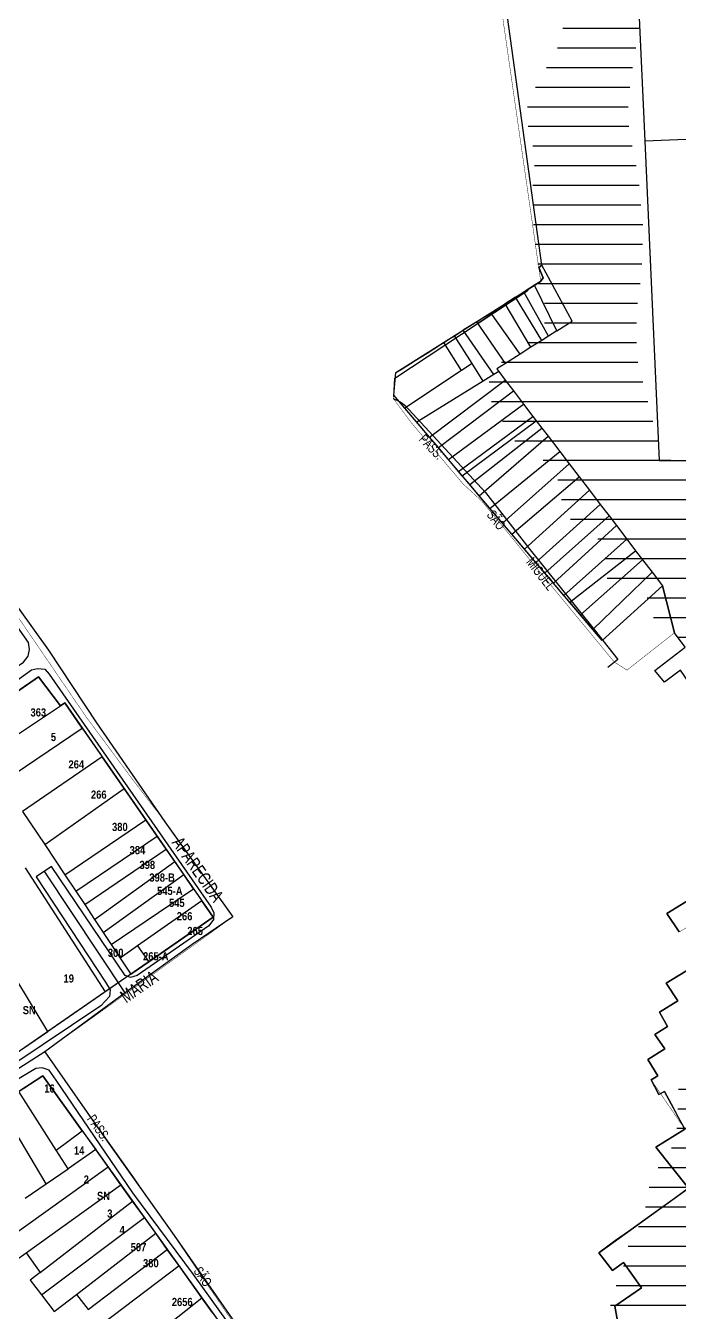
# Model space of a CAD drawing. Extents: x 206099 to 208675, y 4843659 to 4845705.
# Drawn here: x 207635.6 to 207835.4, y 4844045.7 to 4844438.6 of the extents above; entities that cross this region are included whole.
import ezdxf
from ezdxf.enums import TextEntityAlignment as Align

# ---------------------------------------------------------------- set-up
doc = ezdxf.new("R2010")
doc.units = 0
doc.header["$LTSCALE"] = 1.5
doc.header["$MEASUREMENT"] = 0
for name, color, linetype in [('CD-MALHA-LOTES', 40, 'CONTINUOUS'), ('HD-ALAGADO-BREJO', 170, 'CONTINUOUS'), ('LM-LIM-SETOR-FISCAL', 7, 'CONTINUOUS'), ('RU-QUADRAS', 6, 'CONTINUOUS'), ('SV-CAMINHO-TRILHA', 20, 'CONTINUOUS'), ('SV-EIXO-RUA-N-PAV', 6, 'CONTINUOUS'), ('SV-RUA-NAO-PAV-S-GUIA-C-GUIA', 7, 'CONTINUOUS'), ('SV-TXT-RUA-N-PAV-S-GUIA-C-GUIA', 7, 'CONTINUOUS'), ('Th_NmrPort', 7, 'CONTINUOUS')]:
    doc.layers.add(name, color=color, linetype=linetype)
doc.styles.add('ARIAL', font='ARIAL.TTF')
doc.styles.get("Standard").update_dxf_attribs({"font": 'swisscbo.ttf'})
doc.linetypes.add('Limite', pattern='A,20,-3,[130,ltypeshp.shx,S=6.35,R=0,X=0,Y=0],-3,20', length=46)

# ---------------------------------------------------------------- blocks, each defined once
blk = doc.blocks.new('*X5')
at = {"layer": 'HD-ALAGADO-BREJO', "color": 0}
for p, q in [((207799.784972, 4844437.892454), (207823.002967, 4844437.892686)), ((207798.170735, 4844431.892405), (207822.055244, 4844431.892644)), ((207794.727734, 4844425.892338), (207821.10752, 4844425.892601)), ((207791.39063, 4844419.892271), (207820.298078, 4844419.89256)), ((207788.99836, 4844413.892214), (207819.766112, 4844413.892522)), ((207789.165763, 4844407.892183), (207819.978856, 4844407.892491)), ((207790.597303, 4844401.892164), (207820.921432, 4844401.892468)), ((207791.105561, 4844395.892136), (207822.180367, 4844395.892447)), ((207790.591581, 4844389.892098), (207823.052758, 4844389.892423)), ((207790.624199, 4844383.892066), (207823.567413, 4844383.892395)), ((207790.812854, 4844377.892035), (207824.273489, 4844377.892369)), ((207791.350355, 4844371.892007), (207824.111063, 4844371.892335)), ((207792.113749, 4844365.891982), (207823.948636, 4844365.8923)), ((207792.363181, 4844359.891951), (207823.45249, 4844359.892262)), ((207794.1923, 4844353.891936), (207822.609315, 4844353.892221)), ((207794.164311, 4844347.891903), (207822.312629, 4844347.892185)), ((207789.103192, 4844341.891819), (207822.260573, 4844341.892151)), ((207780.974045, 4844335.891705), (207822.72247, 4844335.892123)), ((207777.269977, 4844329.891635), (207824.213868, 4844329.892105)), ((207777.924523, 4844323.891609), (207825.78961, 4844323.892087)), ((207781.303788, 4844317.891609), (207827.311624, 4844317.89207)), ((207785.119883, 4844311.891615), (207828.920731, 4844311.892053)), ((207793.710604, 4844305.891668), (207832.781622, 4844305.892058)), ((207798.250215, 4844299.89168), (207905.524736, 4844299.892753)), ((207799.403432, 4844293.891658), (207905.707031, 4844293.892721)), ((207802.131386, 4844287.891653), (207908.842801, 4844287.89272)), ((207810.468715, 4844281.891703), (207917.408875, 4844281.892773)), ((207812.63408, 4844275.891692), (207922.444381, 4844275.89279)), ((207813.363658, 4844269.891666), (207925.986824, 4844269.892792)), ((207825.580983, 4844263.891755), (207926.724146, 4844263.892767)), ((207827.469613, 4844257.891741), (207926.210393, 4844257.892729)), ((207835.166879, 4844251.891785), (207924.307941, 4844251.892676)), ((207835.126361, 4844113.891026), (207875.956477, 4844113.891434)), ((207834.920125, 4844107.890991), (207875.335504, 4844107.891395)), ((207834.653275, 4844101.890955), (207874.887357, 4844101.891357)), ((207832.96839, 4844095.890905), (207874.568183, 4844095.891321)), ((207828.928135, 4844089.890832), (207874.436819, 4844089.891287)), ((207826.169204, 4844083.890771), (207874.524358, 4844083.891255)), ((207825.074135, 4844077.890727), (207875.296174, 4844077.891229)), ((207822.938291, 4844071.890673), (207876.427849, 4844071.891208)), ((207819.765805, 4844065.890608), (207877.750984, 4844065.891188)), ((207818.297974, 4844059.89056), (207879.376118, 4844059.891171)), ((207816.089236, 4844053.890505), (207881.579319, 4844053.89116)), ((207814.358217, 4844047.890455), (207884.323065, 4844047.891155))]:
    blk.add_line(p, q, dxfattribs=at)

msp = doc.modelspace()

# ---------------------------------------------------------------- linework, layer by layer
at = {"layer": 'CD-MALHA-LOTES', "linetype": 'Continuous'}
for p, q in [((207639.49, 4844239.81), (207617.45, 4844224.49)), ((207646.24, 4844230.96), (207639.49, 4844239.81)), ((207623.31, 4844215.69), (207646.24, 4844230.96)), ((207647.51, 4844231.8), (207646.24, 4844230.96)), ((207652.83, 4844224.13), (207647.51, 4844231.8)), ((207628.63, 4844207.71), (207652.83, 4844224.13)), ((207652.83, 4844224.13), (207658.94, 4844215.33)), ((207658.94, 4844215.33), (207634.64, 4844198.69)), ((207665.67, 4844205.63), (207658.94, 4844215.33)), ((207641.39, 4844188.56), (207665.67, 4844205.63)), ((207672.28, 4844196.1), (207665.67, 4844205.63)), ((207634.64, 4844198.69), (207641.39, 4844188.56)), ((207647.59, 4844179.27), (207672.28, 4844196.1)), ((207675.74, 4844191.12), (207672.28, 4844196.1)), ((207650.88, 4844174.33), (207675.74, 4844191.12)), ((207678.51, 4844187.13), (207675.74, 4844191.12)), ((207641.39, 4844188.56), (207647.59, 4844179.27)), ((207653.62, 4844170.21), (207678.51, 4844187.13)), ((207681.13, 4844183.35), (207678.51, 4844187.13)), ((207656.62, 4844165.71), (207681.13, 4844183.35)), ((207683.88, 4844179.39), (207681.13, 4844183.35)), ((207635.41, 4844181.42), (207659.86, 4844143.54)), ((207647.59, 4844179.27), (207650.88, 4844174.33)), ((207659.29, 4844161.71), (207683.88, 4844179.39)), ((207686.92, 4844175.01), (207683.88, 4844179.39)), ((207650.88, 4844174.33), (207653.62, 4844170.21)), ((207661.75, 4844158.02), (207686.92, 4844175.01)), ((207686.92, 4844175.01), (207689.46, 4844171.34)), ((207689.46, 4844171.34), (207669.76, 4844157.58)), ((207692.91, 4844166.38), (207689.46, 4844171.34)), ((207642.4, 4844131.5), (207619.03, 4844169.87)), ((207653.62, 4844170.21), (207656.62, 4844165.71)), ((207656.62, 4844165.71), (207659.29, 4844161.71)), ((207673.22, 4844152.78), (207692.91, 4844166.38)), ((207659.29, 4844161.71), (207661.75, 4844158.02)), ((207661.75, 4844158.02), (207664.49, 4844153.9)), ((207669.76, 4844157.58), (207664.49, 4844153.9)), ((207669.76, 4844157.58), (207673.22, 4844152.78)), ((207664.49, 4844153.9), (207667.75, 4844149.01)), ((207667.75, 4844149.01), (207673.22, 4844152.78)), ((207667.75, 4844149.01), (207659.86, 4844143.54)), ((207659.86, 4844143.54), (207642.4, 4844131.5)), ((207634.64, 4844126.14), (207642.4, 4844131.5)), ((207640.85, 4844117.96), (207633.47, 4844113.18)), ((207652.89, 4844101.17), (207640.85, 4844117.96)), ((207644.95, 4844095.17), (207633.47, 4844113.18)), ((207641.81, 4844084.95), (207627.35, 4844109.21)), ((207644.95, 4844095.17), (207652.89, 4844101.17)), ((207652.89, 4844101.17), (207657.01, 4844095.41)), ((207648.52, 4844089.57), (207644.95, 4844095.17)), ((207657.01, 4844095.41), (207648.52, 4844089.57)), ((207660.8, 4844090.13), (207657.01, 4844095.41)), ((207628.83, 4844067.22), (207660.8, 4844090.13)), ((207641.81, 4844084.95), (207648.52, 4844089.57)), ((207664.71, 4844084.67), (207660.8, 4844090.13)), ((207635.43, 4844080.56), (207641.81, 4844084.95)), ((207635.75, 4844063.86), (207664.71, 4844084.67)), ((207668.27, 4844079.69), (207664.71, 4844084.67)), ((207639.98, 4844057.87), (207668.27, 4844079.69)), ((207671.89, 4844074.65), (207668.27, 4844079.69)), ((207640.44, 4844051), (207671.89, 4844074.65)), ((207675.34, 4844069.84), (207671.89, 4844074.65)), ((207651.1, 4844051.19), (207675.34, 4844069.84)), ((207678.87, 4844064.91), (207675.34, 4844069.84)), ((207654.69, 4844046.51), (207678.87, 4844064.91)), ((207682.46, 4844059.9), (207678.87, 4844064.91)), ((207632.59, 4844061.59), (207635.75, 4844063.86)), ((207635.75, 4844063.86), (207639.98, 4844057.87)), ((207639.98, 4844057.87), (207636.94, 4844055.52)), ((207682.46, 4844059.9), (207650.83, 4844036.01)), ((207689.45, 4844050.11), (207682.46, 4844059.9)), ((207636.94, 4844055.52), (207640.44, 4844051)), ((207640.44, 4844051), (207644.32, 4844045.98)), ((207644.32, 4844045.98), (207651.1, 4844051.19)), ((207651.1, 4844051.19), (207654.69, 4844046.51)), ((207668.02, 4844033.26), (207689.45, 4844050.11)), ((207692.82, 4844045.45), (207689.45, 4844050.11))]:
    msp.add_line(p, q, dxfattribs=at)
at = {"layer": 'CD-MALHA-LOTES'}
for points in [[(207793.37, 4844365.51), (207774.12, 4844504.74), (207769.33, 4844533.36)], [(207820.5, 4844498.64), (207824.83, 4844403.43)], [(207824.83, 4844403.43), (207885.26, 4844405.88)], [(207824.83, 4844403.43), (207829.26, 4844305.89), (207848.76, 4844305.89), (207882.68, 4844356.89), (207887.16, 4844359.89), (207888.16, 4844362.14)], [(207793.37, 4844365.51), (207792.41, 4844364.73), (207793.71, 4844361.62), (207792.93, 4844360.52), (207791.1, 4844359.37)], [(207797.97, 4844345.46), (207802.66, 4844348.43), (207793.37, 4844365.51)], [(207791.1, 4844359.37), (207788.54, 4844357.75), (207787.87, 4844357.33)], [(207797.97, 4844345.46), (207791.1, 4844359.37)], [(207785.34, 4844355.73), (207782.15, 4844353.71)], [(207785.34, 4844355.73), (207787.87, 4844357.33)], [(207793.34, 4844342.53), (207785.34, 4844355.73)], [(207795.34, 4844343.8), (207787.87, 4844357.33)], [(207777.72, 4844350.91), (207780.16, 4844352.45), (207782.15, 4844353.71)], [(207790.02, 4844340.43), (207782.15, 4844353.71)], [(207773.44, 4844348.21), (207770.17, 4844346.12), (207769.35, 4844345.61)], [(207773.44, 4844348.21), (207774.47, 4844348.86), (207777.72, 4844350.91)], [(207782.24, 4844335.51), (207773.44, 4844348.21)], [(207786.7, 4844338.33), (207777.72, 4844350.91)], [(207763.41, 4844341.9), (207765.45, 4844343.18), (207766.65, 4844343.93)], [(207766.65, 4844343.93), (207769.35, 4844345.61)], [(207772.01, 4844335.42), (207766.65, 4844343.93)], [(207778.68, 4844332.11), (207769.35, 4844345.61)], [(207795.34, 4844343.8), (207793.34, 4844342.53)], [(207797.97, 4844345.46), (207795.34, 4844343.8)], [(207751.47, 4844321.86), (207748.15, 4844325.76), (207748.75, 4844332.69), (207750.64, 4844333.87), (207754.6, 4844336.36), (207758.26, 4844338.66), (207762.38, 4844341.25), (207763.41, 4844341.9)], [(207768.82, 4844333.31), (207763.41, 4844341.9)], [(207790.02, 4844340.43), (207786.7, 4844338.33)], [(207793.34, 4844342.53), (207790.02, 4844340.43)], [(207772.01, 4844335.42), (207768.82, 4844333.31)], [(207775.39, 4844330.07), (207772.01, 4844335.42)], [(207782.24, 4844335.51), (207779.55, 4844333.81), (207780.16, 4844333.01)], [(207786.7, 4844338.33), (207782.24, 4844335.51)], [(207768.82, 4844333.31), (207751.47, 4844321.86)], [(207778.68, 4844332.11), (207775.39, 4844330.07)], [(207780.16, 4844333.01), (207778.68, 4844332.11)], [(207780.16, 4844333.01), (207782.14, 4844330.42)], [(207775.39, 4844330.07), (207755.1, 4844317.59)], [(207759.02, 4844312.97), (207782.14, 4844330.42)], [(207782.14, 4844330.42), (207784.65, 4844327.14)], [(207761.74, 4844309.76), (207784.65, 4844327.14)], [(207784.65, 4844327.14), (207787.79, 4844323.03)], [(207755.1, 4844317.59), (207751.47, 4844321.86)], [(207764.79, 4844306.18), (207787.79, 4844323.03)], [(207787.79, 4844323.03), (207790.63, 4844319.32)], [(207759.02, 4844312.97), (207755.1, 4844317.59)], [(207767.89, 4844302.52), (207790.63, 4844319.32)], [(207769.03, 4844301.19), (207791.67, 4844317.97)], [(207771.34, 4844298.47), (207793.36, 4844315.76)], [(207790.63, 4844319.32), (207791.67, 4844317.97)], [(207791.67, 4844317.97), (207793.36, 4844315.76)], [(207793.36, 4844315.76), (207795.3, 4844313.22)], [(207761.74, 4844309.76), (207759.02, 4844312.97)], [(207774.21, 4844295.09), (207795.3, 4844313.22)], [(207795.3, 4844313.22), (207798.85, 4844308.58)], [(207764.79, 4844306.18), (207761.74, 4844309.76)], [(207777.49, 4844291.22), (207798.85, 4844308.58)], [(207798.85, 4844308.58), (207801.72, 4844304.83)], [(207767.89, 4844302.52), (207764.79, 4844306.18)], [(207781.3, 4844286.74), (207801.72, 4844304.83)], [(207801.72, 4844304.83), (207804.72, 4844300.9)], [(207769.03, 4844301.19), (207767.89, 4844302.52)], [(207771.34, 4844298.47), (207769.03, 4844301.19)], [(207784.17, 4844283.37), (207804.72, 4844300.9)], [(207804.72, 4844300.9), (207807.9, 4844296.74)], [(207774.21, 4844295.09), (207771.34, 4844298.47)], [(207788.06, 4844278.79), (207807.9, 4844296.74)], [(207807.9, 4844296.74), (207811.22, 4844292.4)], [(207777.49, 4844291.22), (207774.21, 4844295.09)], [(207791.56, 4844274.67), (207811.22, 4844292.4)], [(207811.22, 4844292.4), (207813.9, 4844288.9)], [(207781.3, 4844286.74), (207777.49, 4844291.22)], [(207794.28, 4844271.46), (207813.9, 4844288.9)], [(207813.9, 4844288.9), (207816.16, 4844285.95)], [(207784.17, 4844283.37), (207781.3, 4844286.74)], [(207796.9, 4844268.38), (207816.16, 4844285.95)], [(207816.16, 4844285.95), (207819.34, 4844281.8)], [(207788.06, 4844278.79), (207784.17, 4844283.37)], [(207800.12, 4844264.6), (207819.34, 4844281.8)], [(207819.34, 4844281.8), (207822.03, 4844278.28)], [(207791.56, 4844274.67), (207788.06, 4844278.79)], [(207801.86, 4844262.54), (207822.03, 4844278.28)], [(207822.03, 4844278.28), (207824.14, 4844275.51)], [(207794.28, 4844271.46), (207791.56, 4844274.67)], [(207805.16, 4844258.67), (207824.14, 4844275.51)], [(207824.14, 4844275.51), (207827.07, 4844271.69)], [(207796.9, 4844268.38), (207794.28, 4844271.46)], [(207808.9, 4844254.26), (207827.07, 4844271.69)], [(207827.07, 4844271.69), (207830.21, 4844267.58)], [(207800.12, 4844264.6), (207796.9, 4844268.38)], [(207830.21, 4844267.58), (207811.8, 4844250.85), (207808.9, 4844254.26)], [(207830.21, 4844267.58), (207833.89, 4844253.22)], [(207801.86, 4844262.54), (207800.12, 4844264.6)], [(207805.16, 4844258.67), (207801.86, 4844262.54)], [(207808.9, 4844254.26), (207805.16, 4844258.67)], [(207827.85, 4844241.71), (207837.15, 4844248.8), (207833.89, 4844253.22)], [(207830.8, 4844238.17), (207827.85, 4844241.71)], [(207840.12, 4844235.35), (207835.76, 4844241.82), (207830.8, 4844238.17)], [(207843.18, 4844174.64), (207831.58, 4844167.48), (207835.38, 4844161.88)], [(207847.07, 4844155.75), (207831.32, 4844146.19), (207834.89, 4844140.85), (207829.27, 4844137.4), (207831.74, 4844133), (207827.93, 4844130.58), (207830.96, 4844126.13), (207825.79, 4844122.95), (207828.8, 4844117.88), (207826.74, 4844116.71), (207829.14, 4844112.18), (207830.82, 4844113.15), (207832.89, 4844109.33), (207835.07, 4844105.32), (207837.07, 4844101.63), (207828.21, 4844096.11), (207838.21, 4844083.58), (207833.92, 4844080.5), (207828.24, 4844076.43), (207819.86, 4844070.42), (207815.91, 4844067.59), (207810.77, 4844063.9), (207814.94, 4844058.51), (207818.35, 4844060.87), (207823.85, 4844053.22), (207815.63, 4844047.62), (207818.11, 4844034.1)]]:
    msp.add_lwpolyline(points, dxfattribs=at)
at = {"layer": 'LM-LIM-SETOR-FISCAL', "linetype": 'Limite', "ltscale": 0.1, "const_width": 0.13, "flags": 128}
msp.add_lwpolyline([(206951.13, 4844515.15), (206103.85, 4844311.15), (206102.2, 4844310.76), (206463.03, 4843896.23), (206552, 4844015.88), (206955.36, 4843691.91), (206997.06, 4843661.13), (206998.31, 4843663.57), (207016.42, 4843698.58), (207012.73, 4843700.99), (207070.72, 4843830.73), (207120.99, 4843945.82), (207148.62, 4843951), (207201.26, 4843971.46), (207207.29, 4843958.02), (207217.12, 4843955.42), (207337.27, 4843938.21), (207437.15, 4843921.71), (207622.29, 4843892.61), (207679.53, 4843880.04), (207690.49, 4843889.02), (207671.55, 4843915.2), (207748.93, 4843970.7), (207711.26, 4844025.71), (207698.36, 4844043.55), (207668.91, 4844086.59), (207641.42, 4844125.22), (207698.91, 4844166.45), (207678.15, 4844195.51), (207667.43, 4844209.54), (207654.06, 4844227.54), (207631.24, 4844260.95), (207605.71, 4844299.54), (207598, 4844309.83), (207586.64, 4844326.37), (207553.25, 4844375.41), (207542.96, 4844389.81), (207530.49, 4844407.67), (207597.31, 4844451.76), (207621.23, 4844476.19), (207656.93, 4844513), (207690.53, 4844547.25), (207699.44, 4844555.93), (207701.4, 4844564.61), (207693.13, 4844573.37), (207679, 4844583.84), (207661.07, 4844596.77), (207637.45, 4844615.37), (207585.86, 4844655.97), (207575.48, 4844664.69), (207569.08, 4844671.5), (207569.45, 4844680.36), (207654.93, 4844703.13), (207663.89, 4844680.39), (207677.57, 4844669.34), (207702.32, 4844650.54), (207716.26, 4844640.68), (207753.78, 4844609.83), (207762.93, 4844554.62), (207770.13, 4844473.57), (207776.84, 4844472.68), (207793.01, 4844360.57), (207785.17, 4844355.62), (207770.44, 4844345.59), (207748.43, 4844330.95), (207747.91, 4844324.8), (207753.52, 4844317.31), (207769.28, 4844298.69), (207775.01, 4844293.43), (207782.88, 4844283.92), (207789.15, 4844276.2), (207815.46, 4844244.33), (207819.38, 4844241.82), (207833.89, 4844253.22), (207837.15, 4844248.8), (207827.85, 4844241.71), (207830.8, 4844238.17), (207835.76, 4844241.82), (207843.28, 4844230.65), (207850.47, 4844234.85), (207853.27, 4844229.99), (207850.22, 4844228.31), (207852.55, 4844223.47), (207862.28, 4844194.53), (207852.98, 4844190.72), (207855.45, 4844183.13), (207841.05, 4844179.2), (207842.75, 4844174.19), (207831.58, 4844167.48), (207835.38, 4844161.88), (207841.17, 4844165.37), (207847.07, 4844155.75), (207831.32, 4844146.19), (207834.89, 4844140.85), (207829.27, 4844137.4), (207831.74, 4844133), (207827.93, 4844130.58), (207830.96, 4844126.13), (207825.79, 4844122.95), (207828.8, 4844117.88), (207826.74, 4844116.71), (207837.07, 4844101.63), (207828.21, 4844096.11), (207838.21, 4844083.58), (207810.77, 4844063.9), (207814.94, 4844058.51), (207818.35, 4844060.87), (207823.85, 4844053.22), (207815.63, 4844047.62), (207818.11, 4844034.1), (207801.11, 4844022.39), (207805.92, 4844012.86), (207800.29, 4844003.99), (207792.72, 4843932.76), (207821.91, 4843926.4), (207859.75, 4843922.03), (207884.09, 4843912.26), (207889.39, 4843912.02), (207898.99, 4843924.88), (207898.88, 4843930.09), (207899.02, 4843938.96), (207962.06, 4843938.77), (207963.84, 4843901.85), (207941.02, 4843902.05), (207942.04, 4843841.47), (208007.7, 4843841.21), (208022.14, 4843841.12), (208036.07, 4843839.89), (208056.34, 4843840.14), (208090.26, 4843841.1), (208106.1, 4843842.59), (208189.59, 4843856.54), (208188.16, 4843865.4), (208275.25, 4843877.18), (208292.72, 4843880.37), (208298.69, 4843887.78), (208321.91, 4843926.37), (208334.62, 4843947.55), (208347.38, 4843979.84), (208351.66, 4843981.53), (208361.4, 4843993.9), (208372.92, 4843999.2), (208371.9, 4844007.23), (208387.36, 4844030.68), (208393.74, 4844026.56), (208401.25, 4844038.55), (208394.9, 4844042.64), (208398.77, 4844059.02), (208405.89, 4844063.32), (208424.47, 4844062.68), (208426.06, 4844069.85), (208422.67, 4844090.07), (208413.98, 4844110.55), (208424.48, 4844115.64), (208426.74, 4844111.64), (208466.87, 4844139.33), (208484, 4844172.26), (208526.46, 4844173.32), (208524.92, 4844238.99), (208556.34, 4844273.82), (208606.67, 4844329.22), (208617.29, 4844355.28), (208634.75, 4844382.44), (208623.4, 4844573.87), (208620.94, 4844586.93), (208617.24, 4844585.48), (208611.62, 4844582.44), (208602.16, 4844575.47), (208597.22, 4844571.55), (208589.65, 4844565.64), (208583.91, 4844560.59), (208574.64, 4844553.13), (208565.88, 4844547.77), (208558.91, 4844543.84), (208546.16, 4844536.68), (208538.21, 4844532.01), (208523.21, 4844523.48), (208501.29, 4844510.52), (208474.09, 4844504.73), (208470.3, 4844549.75), (208469.96, 4844556.19), (208469.21, 4844570.01), (208467.84, 4844586.2), (208466.79, 4844596.16), (208463.28, 4844642.74), (208459.25, 4844689.33), (208457.41, 4844719.81), (208456.59, 4844734.9), (208455.83, 4844742.23), (208452.75, 4844785.24), (208451.92, 4844795.94), (208448.46, 4844834.88), (208447.26, 4844852.46), (208446.16, 4844873.31), (208445.12, 4844881.64), (208441.97, 4844928.93), (208438.81, 4844974.82), (208435.74, 4845020.91), (208434.09, 4845038.6), (208431.09, 4845069.57), (208428.45, 4845117.03), (208425.65, 4845163.09), (208425.04, 4845177.97), (208424.21, 4845193.61), (208423.19, 4845208.28), (208420.65, 4845245.05), (208420.1, 4845254.11), (208419.59, 4845259.67), (208417.58, 4845281.54), (208417.08, 4845287.58), (208415.98, 4845307.61), (208414.07, 4845322.51), (208412.84, 4845335.67), (208409.33, 4845349.09), (208404.94, 4845354.53), (208397.22, 4845363.48), (208391.26, 4845367.95), (208373.27, 4845347.25), (208334.49, 4845303.29), (208294.22, 4845257.76), (208255.35, 4845213.1), (208212.72, 4845163.71), (208171.57, 4845116.42), (208140.51, 4845080.89), (208114.59, 4845051), (208102.6, 4845036.98), (208066.61, 4844996.14), (208032.07, 4844956.22), (207998.73, 4844916.29), (207967.12, 4844879.57), (207953.42, 4844867.05), (207945.01, 4844857.92), (207921.99, 4844836.18), (207906.18, 4844822.02), (207877.77, 4844798.99), (207836.45, 4844772.36), (207834.47, 4844792.78), (207833.01, 4844807.86), (207831.55, 4844856.55), (207830.63, 4844904.88), (207830.37, 4844927.94), (207830.09, 4844953.39), (207831, 4845001.71), (207831.73, 4845050.95), (207831.55, 4845099.46), (207831.55, 4845147.97), (207831.18, 4845196.48), (207831.39, 4845224.82), (207831.52, 4845241.53), (207831.55, 4845245.91), (207831.55, 4845246.41), (207831.18, 4845294.78), (207831.18, 4845343.11), (207831.73, 4845394.36), (207833.37, 4845443.42), (207833.92, 4845490.65), (207833.71, 4845521.07), (207833.56, 4845541.9), (207833.48, 4845550.53), (207833.19, 4845579.45), (207832.83, 4845604.85), (207833.56, 4845629.33), (207836.48, 4845656.56), (207836.76, 4845664.71), (207825.37, 4845667.68), (207821.82, 4845668.69), (207816.91, 4845670.09), (207805.68, 4845673.47), (207791.7, 4845677.75), (207783.5, 4845679.57), (207766.81, 4845685.02), (207754.43, 4845688.82), (207739.64, 4845691.3), (207722.13, 4845693.94), (207717.1, 4845694.68), (207690.08, 4845700.62), (207680.08, 4845702.89), (207670.03, 4845704.98), (207667.81, 4845700.16), (207660.99, 4845676.98), (207660.54, 4845673.8), (207657.39, 4845659.57), (207656.59, 4845656.53), (207655.95, 4845653.98), (207650.56, 4845639.59), (207647.27, 4845633.02), (207644.17, 4845622.85), (207641.37, 4845615.1), (207618.1, 4845615.4), (207601.33, 4845615.86), (207592.93, 4845615.82), (207543.69, 4845617.43), (207493.78, 4845618.83), (207471.28, 4845620.61), (207442.67, 4845621.38), (207409.05, 4845621.45), (207395.8, 4845621.64), (207345.61, 4845622.76), (207297.34, 4845623.66), (207302.37, 4845557.49), (207306.56, 4845504.34), (207309.91, 4845464.2), (207314.17, 4845425.29), (207318.44, 4845350.96), (207323.01, 4845301.38), (207326.21, 4845262.61), (207329.56, 4845220.35), (207332.3, 4845183.41), (207332.77, 4845157.36), (207331.5, 4845129.31), (207329.48, 4845113.1), (207327.97, 4845099.78), (207322.7, 4845067.42), (207315.32, 4845031.5), (207304.58, 4844989.44), (207294.83, 4844945.95), (207285.39, 4844902.77), (207275.03, 4844859.74), (207265.74, 4844820.37), (207255.53, 4844777.19), (207247.26, 4844743.37), (207237.49, 4844702.4), (207233.3, 4844686.1), (207226.31, 4844651.65), (207222.36, 4844634.38), (207221.5, 4844580.09), (207184.7, 4844571.41), (207132.94, 4844558.17), (207106.7, 4844555.23), (207101.3, 4844554.58), (207090.18, 4844551.4), (207069.41, 4844546.2), (207052.47, 4844541.19), (207025, 4844537.01), (206969.31, 4844520.12)], close=True, dxfattribs=at)
at = {"layer": 'RU-QUADRAS', "color": 6, "linetype": 'Continuous'}
for points in [[(207835.76, 4844241.82), (207830.8, 4844238.17), (207827.85, 4844241.71), (207837.15, 4844248.8), (207833.89, 4844253.22), (207830.21, 4844267.58), (207811.8, 4844250.85), (207748.15, 4844325.76), (207748.75, 4844332.69), (207792.93, 4844360.52), (207793.71, 4844361.62), (207792.41, 4844364.73), (207793.37, 4844365.51), (207774.12, 4844504.74), (207755.88, 4844613.64), (207669.03, 4844681.39), (207719.68, 4844691.06), (207719.38, 4844693.55), (207742.69, 4844701.22), (207832.66, 4844741.92), (207850.04, 4844750.92)], [(207835.38, 4844161.88), (207831.58, 4844167.48), (207843.18, 4844174.64)], [(207818.11, 4844034.1), (207815.63, 4844047.62), (207823.85, 4844053.22), (207818.35, 4844060.87), (207814.94, 4844058.51), (207810.77, 4844063.9), (207838.21, 4844083.58), (207828.21, 4844096.11), (207837.07, 4844101.63), (207830.82, 4844113.15), (207829.14, 4844112.18), (207826.74, 4844116.71), (207828.8, 4844117.88), (207825.79, 4844122.95), (207830.96, 4844126.13), (207827.93, 4844130.58), (207831.74, 4844133), (207829.27, 4844137.4), (207834.89, 4844140.85), (207831.32, 4844146.19), (207847.07, 4844155.75)]]:
    msp.add_lwpolyline(points, dxfattribs=at)
msp.add_lwpolyline([(207511.56, 4844152.81), (207548.68, 4844178.77), (207549.34, 4844177.83), (207557.73, 4844182.97), (207639.49, 4844239.81), (207646.24, 4844230.96), (207647.51, 4844231.8), (207692.91, 4844166.38), (207564.41, 4844077.64)], close=True, dxfattribs=at)
msp.add_lwpolyline([(207569.75, 4844070.09), (207608.19, 4844096.8), (207640.85, 4844117.96), (207706.76, 4844026.01, -0.015176), (207671.34, 4844000.59), (207667.82, 4844005.94), (207631.59, 4843985.41), (207630.73, 4843986.4), (207628.02, 4843984.55), (207620.2, 4843995.24)], format="xyb", close=True, dxfattribs=at)
at = {"layer": 'SV-CAMINHO-TRILHA', "flags": 128}
msp.add_lwpolyline([(207748.13, 4844325.35), (207748.43, 4844330.95), (207789.17, 4844357.82)], dxfattribs=at)
at = {"layer": 'SV-EIXO-RUA-N-PAV'}
for p, q in [((207629.43, 4844266.24), (207642.54, 4844247.93)), ((207642.54, 4844247.93), (207657.23, 4844225.76)), ((207657.23, 4844225.76), (207678.15, 4844195.51)), ((207678.15, 4844195.51), (207698.91, 4844166.45)), ((207698.91, 4844166.45), (207686.44, 4844157.98)), ((207686.44, 4844157.98), (207665.96, 4844143.22)), ((207665.96, 4844143.22), (207641.42, 4844125.22)), ((207641.42, 4844125.22), (207618.66, 4844110.68)), ((207641.42, 4844125.22), (207660.52, 4844097.95)), ((207660.52, 4844097.95), (207680.96, 4844069.13)), ((207680.96, 4844069.13), (207711.26, 4844025.71))]:
    msp.add_line(p, q, dxfattribs=at)
at = {"layer": 'SV-EIXO-RUA-N-PAV', "flags": 128}
msp.add_lwpolyline([(207665.96, 4844143.22), (207641.41, 4844180.21)], dxfattribs=at)
at = {"layer": 'SV-RUA-NAO-PAV-S-GUIA-C-GUIA'}
for p, q in [((207747.91, 4844324.8), (207750.02, 4844323.76)), ((207750.02, 4844323.76), (207751.44, 4844322.77)), ((207751.44, 4844322.77), (207776.09, 4844296.05)), ((207776.09, 4844296.05), (207789.39, 4844279.04)), ((207789.39, 4844279.04), (207809.34, 4844254.23)), ((207809.34, 4844254.23), (207816.63, 4844245.08)), ((207816.63, 4844245.08), (207813.54, 4844242.6))]:
    msp.add_line(p, q, dxfattribs=at)
at = {"layer": 'SV-RUA-NAO-PAV-S-GUIA-C-GUIA', "flags": 128}
for points in [[(207583.3, 4844209.31), (207634.9, 4844244.23), (207636.36, 4844246.11), (207636.79, 4844248.15), (207636.48, 4844250.26), (207632.41, 4844256.08), (207602.47, 4844299.16), (207571.25, 4844342.79), (207569.89, 4844343.91), (207568.04, 4844343.91), (207565.69, 4844342.92), (207526.19, 4844315.14)], [(207602.85, 4844217.12), (207637.41, 4844241.9), (207639.19, 4844242.31), (207641.44, 4844242.1), (207642.73, 4844240.62), (207692.24, 4844169.46), (207693.09, 4844167.68), (207693.04, 4844165.68), (207691.53, 4844163.72), (207669.64, 4844148.52), (207667.62, 4844147.97)], [(207661.4, 4844144.17), (207661.24, 4844142.12), (207658.56, 4844139.29), (207596.57, 4844097.83), (207564.06, 4844075.79), (207562.57, 4844076.13), (207560.69, 4844078.59), (207528.78, 4844124.69), (207510.12, 4844150.11), (207510, 4844151.72), (207510.62, 4844152.9), (207581.76, 4844202.97), (207602.85, 4844217.12)], [(207667.62, 4844147.97), (207665.97, 4844148.52), (207643.46, 4844181.89), (207638.77, 4844178.73)], [(207638.77, 4844178.73), (207660.01, 4844146.56), (207661.4, 4844144.17)], [(207697.26, 4844042.79), (207686.9, 4844057.21), (207668.37, 4844082.24), (207644.94, 4844116.62), (207642.73, 4844119.69), (207640.64, 4844120.35), (207638.69, 4844120.2), (207618.09, 4844107.8), (207604.24, 4844098.9), (207585.19, 4844085.04), (207569.04, 4844072.82), (207566.57, 4844071.08), (207566.2, 4844069.59), (207568.42, 4844067.12), (207587.23, 4844039.55)]]:
    msp.add_lwpolyline(points, dxfattribs=at)

# ---------------------------------------------------------------- block references
at = {"layer": 'HD-ALAGADO-BREJO'}
msp.add_blockref('*X5', (0, 0), dxfattribs=at)

# ---------------------------------------------------------------- texts
at = {"layer": 'SV-TXT-RUA-N-PAV-S-GUIA-C-GUIA', "style": 'ARIAL', "width": 0.7}
for s, height, rotation, p in [('PASS.', 3, 314, (207755.53, 4844312.06)), ('SÃO', 3, 308, (207776.32, 4844289.18)), ('MIGUEL', 3, 308, (207788.39, 4844274.73)), ('APARECIDA', 4, 305, (207680.08, 4844189.1)), ('MARIA', 4, 35, (207666.31, 4844139.97)), ('PASS.                                                           SÃO', 3, 305, (207654.19, 4844104.72))]:
    msp.add_text(s, height=height, rotation=rotation, dxfattribs=at).set_placement(p)
at = {"layer": 'Th_NmrPort', "color": 1}
for s, p in [('363', (207637.05, 4844228.91)), ('5', (207643.28, 4844221.4)), ('264', (207648.66, 4844213.03)), ('266', (207655.53, 4844203.8)), ('380', (207661.98, 4844193.93)), ('384', (207667.36, 4844186.85)), ('398', (207670.37, 4844182.34)), ('398-B', (207673.38, 4844178.48)), ('545-A', (207675.74, 4844174.4)), ('545', (207679.39, 4844170.75)), ('266', (207681.76, 4844166.67)), ('265', (207684.98, 4844162.16)), ('300', (207660.7, 4844155.5)), ('265-A', (207671.45, 4844154.43)), ('19', (207647.15, 4844147.64)), ('SN', (207634.68, 4844137.98)), ('16', (207641.26, 4844114.06)), ('14', (207650.33, 4844095.1)), ('2', (207653.33, 4844086.25)), ('SN', (207657.39, 4844081.25)), ('3', (207660.5, 4844075.85)), ('4', (207664.29, 4844070.85)), ('507', (207667.67, 4844065.58)), ('380', (207671.46, 4844060.71)), ('2656', (207680.25, 4844048.86))]:
    msp.add_text(s, height=2.5, dxfattribs=at).set_placement(p, align=Align.MIDDLE_LEFT)

doc.saveas('drawing.dxf')
